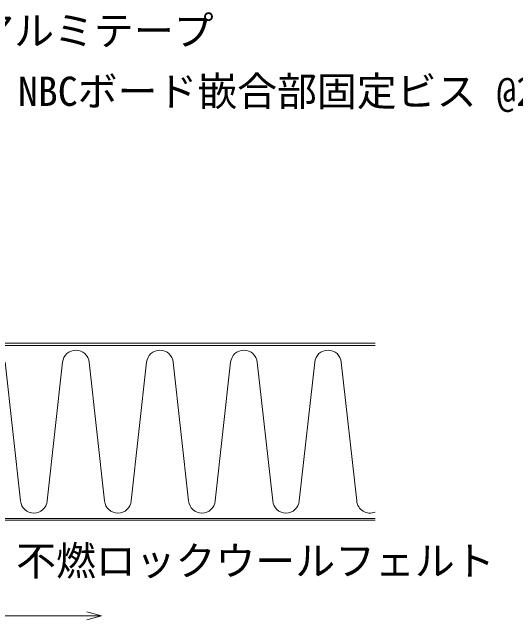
# Model space of a CAD drawing. Units: millimetres, scale not verified. Extents: x -840 to 840, y -594 to 594.
# Drawn here: x -390.7 to -191.9, y -360.9 to -120.9 of the extents above; entities that cross this region are included whole.
import ezdxf
from ezdxf.enums import TextEntityAlignment as Align

# ---------------------------------------------------------------- set-up
doc = ezdxf.new("R2010")
doc.units = ezdxf.units.MM
doc.header["$LTSCALE"] = 2
for name, color, linetype, lineweight in [('0-2_断熱材', 4, 'Continuous', 9), ('0-7_寸法線', 7, 'Continuous', 9), ('0-8_文字', 5, 'Continuous', 9)]:
    doc.layers.add(name, color=color, linetype=linetype, lineweight=lineweight)
doc.styles.add('ＭＳ ゴシック', font='')
doc.styles.get('ＭＳ ゴシック').set_extended_font_data('MS Gothic')

msp = doc.modelspace()

# ---------------------------------------------------------------- linework, layer by layer
at = {"layer": '0-2_断熱材', "color": 7}
for p, q in [((-477.473, -251.595), (-247.473, -251.595)), ((-467.957, -251.595), (-247.473, -251.595)), ((-477.473, -252.595), (-247.473, -252.595)), ((-467.957, -252.595), (-247.473, -252.595)), ((-247.473, -320.895), (-477.473, -320.895)), ((-247.473, -320.895), (-467.957, -320.895)), ((-247.473, -321.595), (-477.473, -321.595)), ((-247.473, -321.595), (-467.957, -321.595))]:
    msp.add_line(p, q, dxfattribs=at)
at = {"layer": '0-2_断熱材'}
for p, q in [((-393.453, -259.214), (-387.386, -313.975)), ((-370.802, -259.214), (-376.87, -313.975)), ((-360.286, -259.214), (-354.218, -313.975)), ((-337.634, -259.214), (-343.702, -313.975)), ((-327.118, -259.214), (-321.05, -313.975)), ((-304.466, -259.214), (-310.534, -313.975)), ((-293.95, -259.214), (-287.882, -313.975)), ((-271.299, -259.214), (-277.366, -313.975)), ((-260.783, -259.214), (-254.715, -313.975))]:
    msp.add_line(p, q, dxfattribs=at)
for centre, start, end in [((-365.544, -259.707), 5.35135, 174.64865), ((-332.376, -259.707), 5.35135, 174.64865), ((-299.208, -259.707), 5.35135, 174.64865), ((-266.041, -259.707), 5.35135, 174.64865), ((-382.128, -313.482), 185.35135, 354.64865), ((-348.96, -313.482), 185.35135, 354.64865), ((-315.792, -313.482), 185.35135, 354.64865), ((-282.624, -313.482), 185.35135, 354.64865), ((-249.457, -313.482), 185.35135, 292.0681)]:
    msp.add_arc(centre, 5.281, start, end, dxfattribs=at)
at = {"layer": '0-7_寸法線'}
msp.add_line((-492.473, -359.372), (-355.473, -359.372), dxfattribs=at)
msp.add_lwpolyline([(-361.268, -360.925), (-355.473, -359.372), (-361.268, -357.819)], dxfattribs=at)

# ---------------------------------------------------------------- texts
at = {"layer": '0-8_文字', "color": 7, "style": 'ＭＳ ゴシック'}
for s, p in [('アルミテープ', (-405.635, -137.476)), ('NBCボード嵌合部固定ビス @250㎜以下', (-388.411, -161.418)), ('不燃ロックウールフェルト', (-389.156, -346.847))]:
    msp.add_text(s, height=11.54, dxfattribs=at).set_placement(p, align=Align.BOTTOM_LEFT)

doc.saveas('drawing.dxf')
